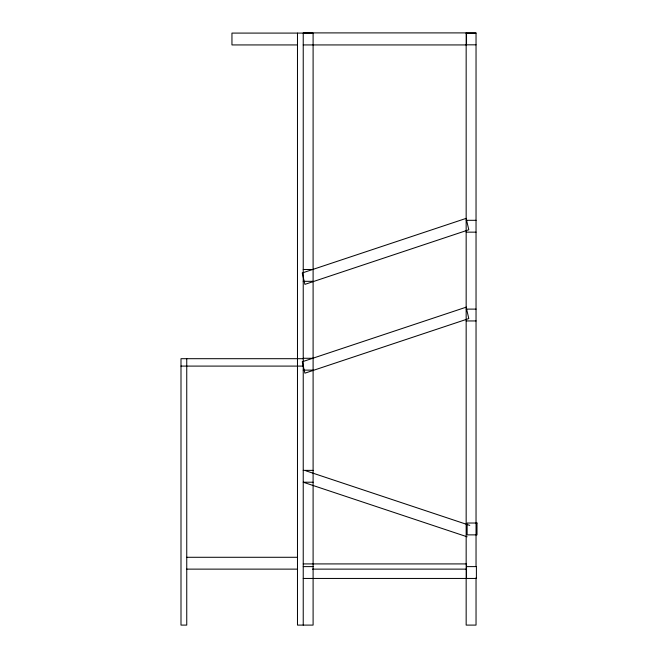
<?xml version="1.0" encoding="UTF-8"?>
<svg xmlns="http://www.w3.org/2000/svg" width="658" height="658" viewBox="0 0 658 658"><rect width="100%" height="100%" fill="white"/><g stroke="black" fill="none" stroke-linecap="round" stroke-linejoin="round"><path stroke-width="0.99" d="M466.16 33.089L476.038 33.089M466.16 44.826L476.038 44.826M297.474 44.933L231.953 44.933L231.953 33.089L313.101 33.089L313.101 625.1L297.474 625.1L297.474 33.089M303.231 44.933L466.522 44.933L466.522 32.9L303.231 32.9L303.231 625.1M466.16 220.307L476.038 220.307M466.16 232.151L476.038 232.151M303.231 269.484L313.101 269.484M303.231 281.32L313.101 281.32M466.16 309.112L476.038 309.112M466.16 320.948L476.038 320.948M303.231 358.281L313.101 358.281M303.231 358.692L180.999 358.692L180.999 625.1L186.749 625.1L186.749 358.692M180.999 366.095L303.231 366.095M303.231 370.125L313.101 370.125M303.231 470.371L313.101 470.371M313.101 482.215L303.231 482.215L467.131 536.805M186.749 557.285L297.474 557.285M303.231 563.914L466.522 563.914L466.522 578.448M303.231 566.612L313.101 566.612M466.522 566.612L476.4 566.612L476.4 578.448L303.231 578.448M186.749 569.129L297.474 569.129M312.468 569.129L466.522 569.129M305.871 470.807L469.771 525.397M476.038 566.513L476.038 32.982L466.16 32.982L466.16 625.1L476.038 625.1L476.038 577.823M466.16 218.374L302.261 272.963L304.901 284.371L468.8 229.782L466.16 218.374M466.16 307.179L302.261 361.768L304.901 373.176L468.8 318.587L466.16 307.179M477.001 523.028L467.131 523.028L467.131 534.872L477.001 534.872L477.001 523.028"/></g></svg>
